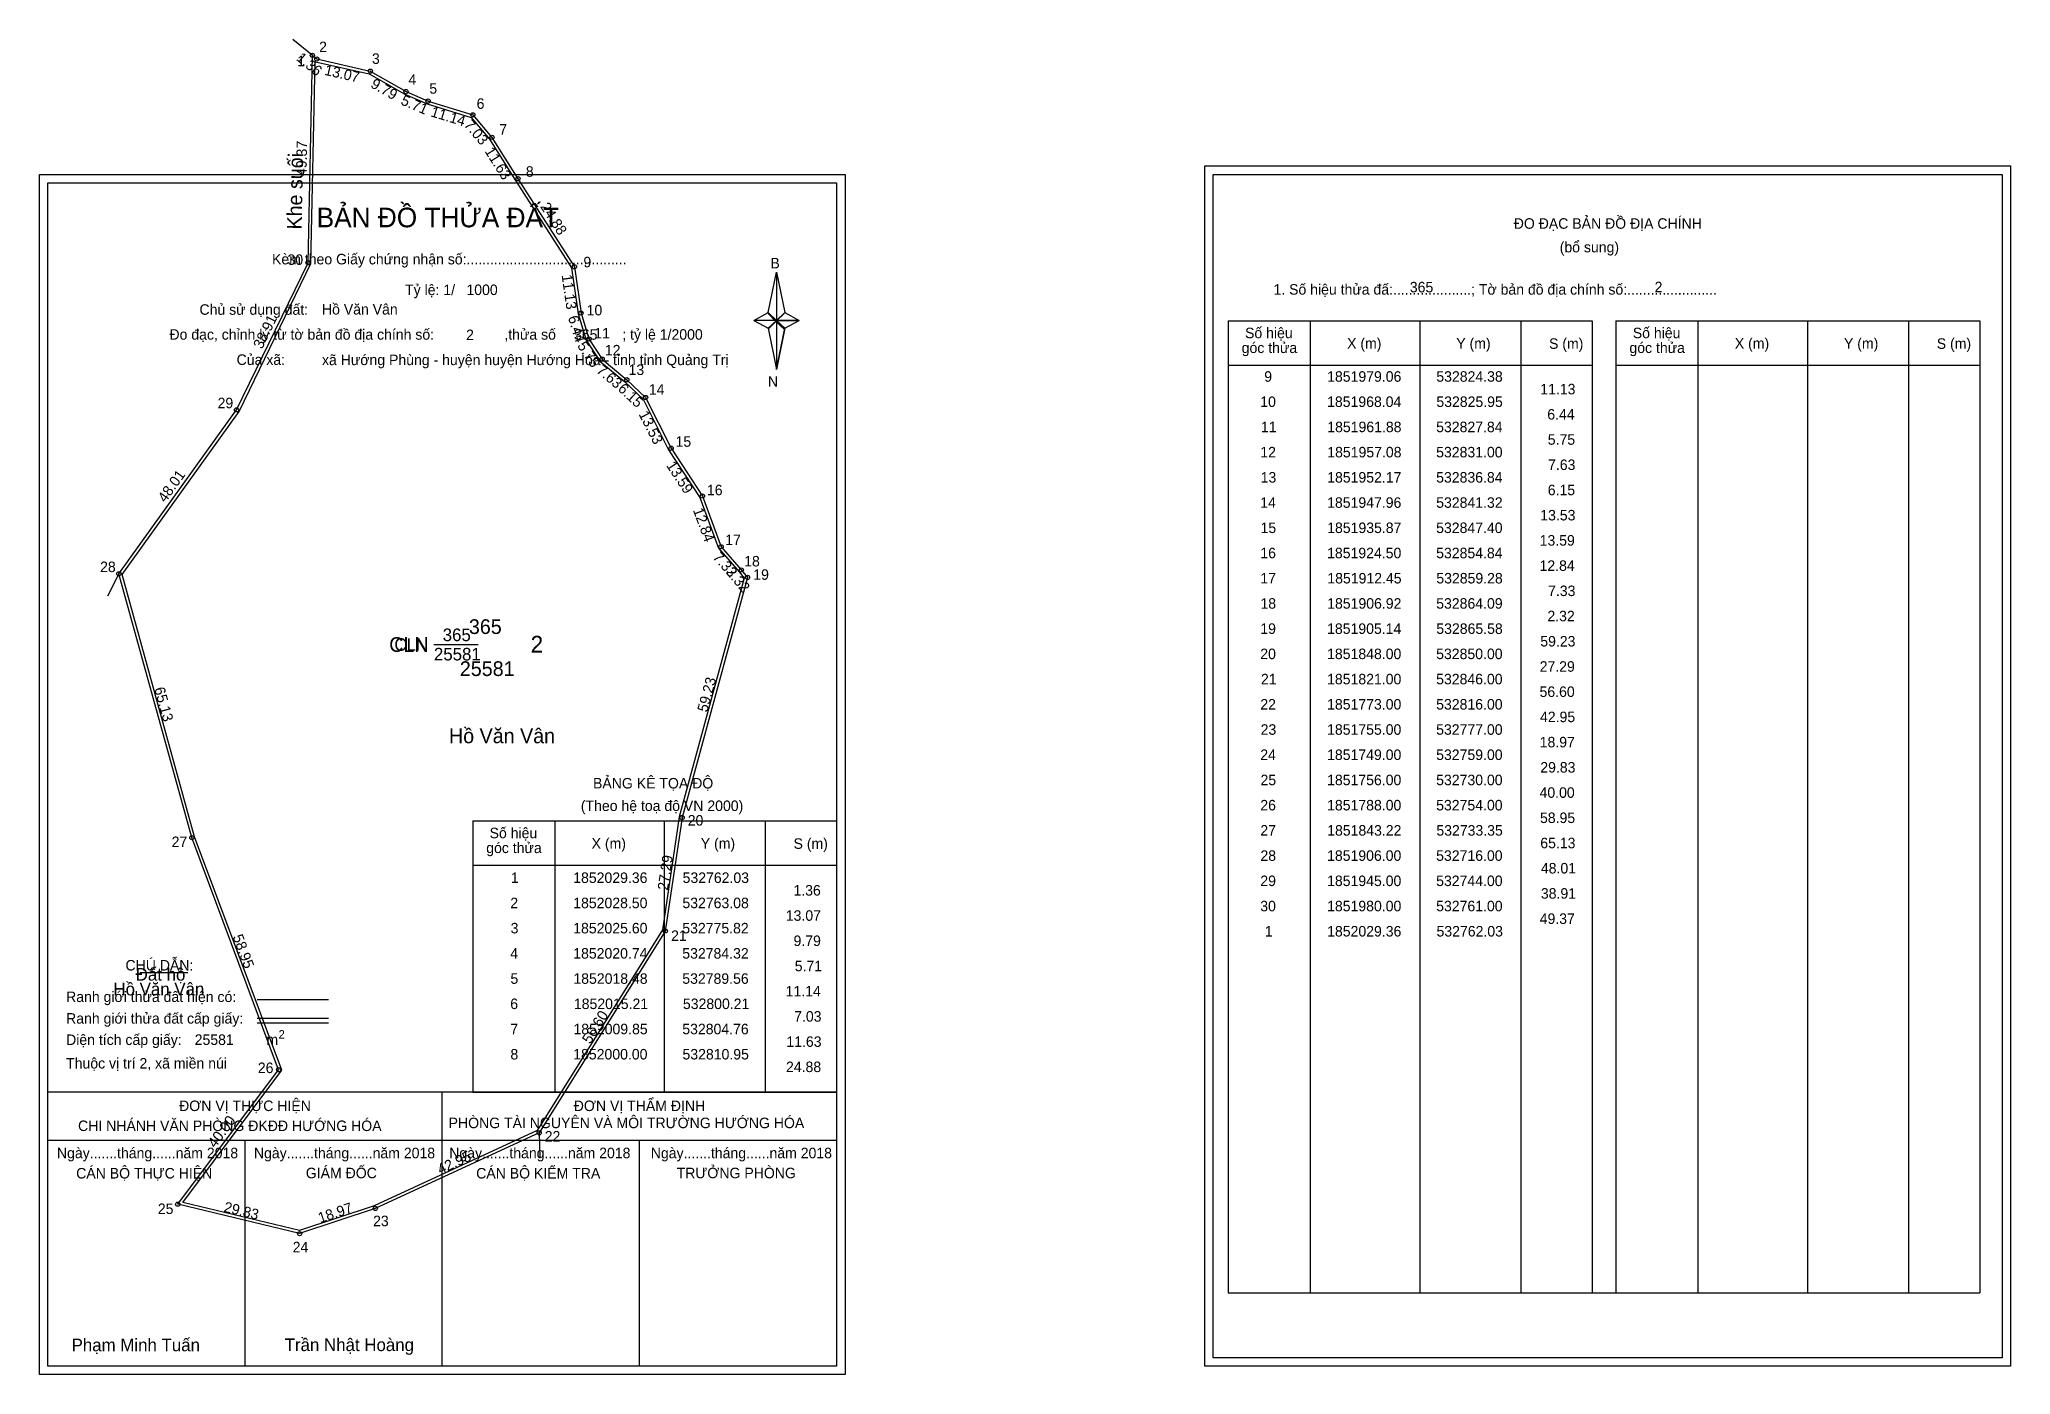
# Model space of a CAD drawing. Extents: x 532697 to 533166, y 1851715 to 1852033.
import ezdxf

# ---------------------------------------------------------------- set-up
doc = ezdxf.new("R2010")
doc.units = 0
for name, color, linetype in [('Level 1', 7, 'Continuous'), ('Level 10', 7, 'Continuous'), ('Level 11', 7, 'Continuous'), ('Level 13', 7, 'Continuous'), ('Level 2', 7, 'Continuous'), ('Level 22', 7, 'Continuous'), ('Level 27', 7, 'Continuous'), ('Level 3', 7, 'Continuous'), ('Level 36', 7, 'Continuous'), ('Level 4', 7, 'Continuous'), ('Level 49', 7, 'Continuous'), ('Level 5', 7, 'Continuous'), ('Level 53', 7, 'Continuous'), ('Level 55', 7, 'Continuous'), ('Level 6', 7, 'Continuous'), ('Level 63', 7, 'Continuous'), ('Level 7', 7, 'Continuous'), ('Level 9', 7, 'Continuous')]:
    doc.layers.add(name, color=color, linetype=linetype)

msp = doc.modelspace()

# ---------------------------------------------------------------- linework, layer by layer
at = {"layer": 'Level 1'}
for p, q in [((532699.09, 1851999.04), (532699.09, 1851999.04)), ((532976.41, 1852001.04), (532976.41, 1852001.04)), ((532870.51, 1851968.16), (532872.48, 1851977.8)), ((532872.48, 1851977.8), (532872.48, 1851966.28)), ((532872.48, 1851977.8), (532874.44, 1851968.16)), ((532867.06, 1851966.28), (532870.51, 1851968.16)), ((532870.51, 1851968.16), (532872.48, 1851966.28)), ((532872.33, 1851966.06), (532870.51, 1851967.94)), ((532872.48, 1851966.28), (532870.51, 1851964.44)), ((532872.33, 1851966.06), (532870.51, 1851964.22)), ((532870.51, 1851964.22), (532872.33, 1851966.06)), ((532874.3, 1851967.94), (532872.33, 1851966.06)), ((532872.33, 1851966.06), (532874.3, 1851967.94)), ((532874.3, 1851964.22), (532872.33, 1851966.06)), ((532874.44, 1851968.16), (532872.48, 1851966.28)), ((532872.48, 1851966.28), (532872.48, 1851954.58)), ((532872.48, 1851966.28), (532877.89, 1851966.28)), ((532872.48, 1851966.28), (532874.44, 1851964.44)), ((532874.44, 1851964.44), (532877.89, 1851966.28)), ((532979.94, 1851966.19), (533066.54, 1851966.19)), ((532999.53, 1851734.92), (532999.53, 1851966.19)), ((533025.6, 1851734.92), (533025.6, 1851966.19)), ((533049.58, 1851966.19), (533049.58, 1851734.92)), ((533066.54, 1851966.19), (533066.54, 1851734.92)), ((533072.2, 1851966.19), (533158.8, 1851966.19)), ((533091.79, 1851734.92), (533091.79, 1851966.19)), ((533117.86, 1851734.92), (533117.86, 1851966.19)), ((533141.83, 1851966.19), (533141.83, 1851734.92)), ((533158.8, 1851966.19), (533158.8, 1851734.92)), ((532870.51, 1851964.44), (532872.48, 1851954.58)), ((532874.44, 1851964.44), (532872.48, 1851954.58)), ((532979.94, 1851955.66), (533066.54, 1851955.66)), ((533072.2, 1851955.66), (533158.8, 1851955.66)), ((532800.18, 1851847.22), (532886.78, 1851847.22)), ((532819.77, 1851782.69), (532819.77, 1851847.22)), ((532845.84, 1851782.69), (532845.84, 1851847.22)), ((532869.81, 1851847.22), (532869.81, 1851782.69)), ((532800.18, 1851836.69), (532886.78, 1851836.69)), ((532721, 1851811.11), (532732.41, 1851811.11)), ((532748.87, 1851804.7), (532765.88, 1851804.7)), ((532748.87, 1851800.26), (532765.88, 1851800.26)), ((532748.87, 1851799.16), (532765.88, 1851799.16)), ((532805.91, 1851782.69), (532699.08, 1851782.69)), ((532886.78, 1851782.69), (532781.94, 1851782.69)), ((532792.93, 1851717.47), (532792.93, 1851782.69)), ((532800.18, 1851782.69), (532886.78, 1851782.69)), ((532886.78, 1851771.14), (532699.08, 1851771.14)), ((532746.01, 1851717.47), (532746.01, 1851771.14)), ((532839.86, 1851717.47), (532839.86, 1851771.14)), ((532979.94, 1851734.92), (533158.8, 1851734.92)), ((532886.78, 1851717.47), (532886.78, 1851717.47)), ((533164.11, 1851719.47), (533164.11, 1851719.47))]:
    msp.add_line(p, q, dxfattribs=at)
for points in [[(532870.51, 1851968.16), (532872.48, 1851977.8), (532872.48, 1851966.28)], [(532867.06, 1851966.28), (532870.51, 1851964.44), (532872.48, 1851966.28)], [(532872.48, 1851966.28), (532874.44, 1851968.16), (532877.89, 1851966.28)], [(532872.48, 1851966.28), (532872.48, 1851954.58), (532874.44, 1851964.44)]]:
    msp.add_lwpolyline(points, close=True, dxfattribs=at)
at = {"layer": 'Level 10'}
for p, q in [((532775.82, 1852025.6), (532784.32, 1852020.74)), ((532784.32, 1852020.74), (532789.56, 1852018.48))]:
    msp.add_line(p, q, dxfattribs=at)
for points in [[(532864.09, 1851906.92), (532865.58, 1851905.14), (532850, 1851848), (532846, 1851821), (532816, 1851773), (532777, 1851755), (532759, 1851749), (532730, 1851756), (532754, 1851788), (532733.35, 1851843.22), (532716, 1851906), (532744, 1851945), (532761, 1851980), (532762.03, 1852029.36), (532763.08, 1852028.5), (532775.82, 1852025.6), (532784.32, 1852020.74), (532789.56, 1852018.48), (532800.21, 1852015.21), (532804.76, 1852009.85), (532810.95, 1852000), (532824.38, 1851979.06), (532825.95, 1851968.04), (532827.84, 1851961.88), (532831, 1851957.08), (532836.84, 1851952.17), (532841.32, 1851947.96), (532847.4, 1851935.87), (532854.84, 1851924.5), (532859.28, 1851912.45)], [(532863.56, 1851906.47), (532864.81, 1851904.97), (532849.31, 1851848.14), (532845.33, 1851821.25), (532815.52, 1851773.55), (532776.74, 1851755.65), (532758.97, 1851749.73), (532731.2, 1851756.43), (532754.79, 1851787.89), (532734.02, 1851843.44), (532716.76, 1851905.86), (532744.6, 1851944.64), (532761.7, 1851979.83), (532762.7, 1852027.91), (532762.76, 1852027.85), (532775.56, 1852024.94), (532784.01, 1852020.11), (532789.32, 1852017.82), (532799.81, 1852014.6), (532804.19, 1852009.44), (532810.36, 1851999.62), (532823.71, 1851978.81), (532825.26, 1851967.89), (532827.2, 1851961.58), (532830.47, 1851956.61), (532836.37, 1851951.65), (532840.75, 1851947.53), (532846.79, 1851935.52), (532854.21, 1851924.18), (532858.67, 1851912.09)]]:
    msp.add_lwpolyline(points, close=True, dxfattribs=at)
at = {"layer": 'Level 11'}
for centre in [(532762.03, 1852029.36), (532763.08, 1852028.5), (532775.82, 1852025.6), (532784.32, 1852020.74), (532789.56, 1852018.48), (532800.21, 1852015.21), (532804.76, 1852009.85), (532810.95, 1852000), (532761, 1851980), (532824.38, 1851979.06), (532825.95, 1851968.04), (532827.84, 1851961.88), (532831, 1851957.08), (532836.84, 1851952.17), (532841.32, 1851947.96), (532744, 1851945), (532847.4, 1851935.87), (532854.84, 1851924.5), (532859.28, 1851912.45), (532716, 1851906), (532864.09, 1851906.92), (532864.09, 1851906.92), (532865.58, 1851905.14), (532850, 1851848), (532733.35, 1851843.22), (532846, 1851821), (532754, 1851788), (532816, 1851773), (532730, 1851756), (532777, 1851755), (532759, 1851749)]:
    msp.add_circle(centre, 0.5, dxfattribs=at)
at = {"layer": 'Level 27'}
for p, q in [((532762.03, 1852029.36), (532757.38, 1852033.15)), ((532716, 1851906), (532713.29, 1851900.65)), ((532816, 1851773), (532816.18, 1851767))]:
    msp.add_line(p, q, dxfattribs=at)
at = {"layer": 'Level 3'}
for p, q in [((532979.94, 1851966.19), (532979.94, 1851734.92)), ((533072.2, 1851966.19), (533072.2, 1851734.92)), ((532800.18, 1851847.22), (532800.18, 1851782.69))]:
    msp.add_line(p, q, dxfattribs=at)
at = {"layer": 'Level 63'}
for points in [[(532974.41, 1852003.04), (533166.11, 1852003.04), (533166.11, 1851717.47), (532974.41, 1851717.47)], [(532697.08, 1852001.04), (532888.78, 1852001.04), (532888.78, 1851715.47), (532697.08, 1851715.47)], [(532699.08, 1851999.04), (532886.78, 1851999.04), (532886.78, 1851717.47), (532699.08, 1851717.47)], [(532976.41, 1852001.04), (533164.11, 1852001.04), (533164.11, 1851719.47), (532976.41, 1851719.47)]]:
    msp.add_lwpolyline(points, close=True, dxfattribs=at)
at = {"layer": 'Level 9'}
msp.add_line((532790.94, 1851889.18), (532801.49, 1851889.18), dxfattribs=at)

# ---------------------------------------------------------------- texts
at = {"layer": 'Level 1'}
for s, height, p in [('BẢN ĐỒ THỬA ĐẤT', 4.6657, (532763.05, 1851988.45)), ('ĐO ĐẠC BẢN ĐỒ ĐỊA CHÍNH', 2.5, (533047.89, 1851988.1)), ('(bổ sung)', 2.5, (533058.83, 1851982.48)), ('Kèm theo Giấy chứng nhận số:.........................................', 2.5, (532752.43, 1851979.62)), ('B', 2.5, (532871.02, 1851978.68)), ('1. Số hiệu thửa đấ:....................; Tờ bản đồ địa chính số:.......................', 2.5, (532990.72, 1851972.42)), ('Chủ sử dụng đất:', 2.5, (532735.17, 1851967.63)), ('Đo đạc, chỉnh lý từ tờ bản đồ địa chính số:                  ,thửa số                 ; tỷ lệ 1/2000', 2.5, (532728.02, 1851961.7)), ('góc thửa', 2.5, (532983.16, 1851958.53)), ('Số hiệu', 2.5, (532983.96, 1851962.06)), ('X (m)', 2.5, (533008.24, 1851959.58)), ('Y (m)', 2.5, (533034.22, 1851959.58)), ('S (m)', 2.5, (533056.29, 1851959.53)), ('góc thửa', 2.5, (533075.42, 1851958.53)), ('Số hiệu', 2.5, (533076.22, 1851962.06)), ('X (m)', 2.5, (533100.5, 1851959.58)), ('Y (m)', 2.5, (533126.47, 1851959.58)), ('S (m)', 2.5, (533148.55, 1851959.53)), ('Của xã:', 2.5, (532744.01, 1851955.7)), ('N', 2.5, (532870.42, 1851950.51)), ('BẢNG KÊ TỌA ĐỘ', 2.5, (532828.81, 1851854.92)), ('(Theo hệ toạ độ VN 2000)', 2.5, (532825.91, 1851849.56)), ('Số hiệu', 2.5, (532804.2, 1851843.08)), ('góc thửa', 2.5, (532803.4, 1851839.55)), ('X (m)', 2.5, (532828.48, 1851840.61)), ('Y (m)', 2.5, (532854.45, 1851840.61)), ('S (m)', 2.5, (532876.53, 1851840.56)), ('CHÚ DẪN:', 2.5, (532717.56, 1851811.61)), ('Ranh giới thửa đất hiện có:', 2.5, (532703.43, 1851804.11)), ('Ranh giới thửa đất cấp giấy:', 2.5, (532703.43, 1851798.97)), ('Diện tích cấp giấy:', 2.5, (532703.43, 1851793.89)), ('2', 2, (532753.99, 1851795.42)), ('m', 2.5, (532751.09, 1851793.91)), ('Thuộc vị trí 2, xã miền núi', 2.5, (532703.43, 1851788.29)), ('ĐƠN VỊ THỰC HIỆN', 2.5, (532730.32, 1851778.17)), ('ĐƠN VỊ THẨM ĐỊNH', 2.5, (532824.22, 1851778.17)), ('CHI NHÁNH VĂN PHÒNG ĐKĐĐ HƯỚNG HÓA', 2.5, (532706.28, 1851773.41)), ('PHÒNG TÀI NGUYÊN VÀ MÔI TRƯỜNG HƯỚNG HÓA', 2.5, (532794.45, 1851774.1)), ('Ngày.......tháng......năm 2018', 2.5, (532701.25, 1851766.94)), ('Ngày.......tháng......năm 2018', 2.5, (532748.12, 1851766.94)), ('Ngày.......tháng......năm 2018', 2.5, (532794.6, 1851766.94)), ('Ngày.......tháng......năm 2018', 2.5, (532842.56, 1851766.94)), ('CÁN BỘ THỰC HIỆN', 2.5, (532705.83, 1851762.12)), ('GIÁM ĐỐC', 2.5, (532760.47, 1851762.18)), ('CÁN BỘ KIỂM TRA', 2.5, (532801.01, 1851762.12)), ('TRƯỞNG PHÒNG', 2.5, (532848.7, 1851762.18)), ('Phạm Minh Tuấn', 3, (532704.74, 1851721.01)), ('Trần Nhật Hoàng', 3, (532755.44, 1851721.06))]:
    msp.add_text(s, height=height, dxfattribs=at).set_placement(p)
at = {"layer": 'Level 11'}
msp.add_text('Tỷ lệ: 1/', height=2.5, dxfattribs=at).set_placement((532784.09, 1851972.31))
at = {"layer": 'Level 13'}
for s, p in [('CLN', (532781.55, 1851887.68)), ('365', (532793.04, 1851889.98)), ('25581', (532790.95, 1851885.38))]:
    msp.add_text(s, height=3, dxfattribs=at).set_placement(p)
at = {"layer": 'Level 2'}
msp.add_text('Hồ Văn Vân', height=3.5, dxfattribs=at).set_placement((532794.54, 1851865.7))
at = {"layer": 'Level 22'}
msp.add_text('Khe suối', height=3.5, rotation=88.8065, dxfattribs=at).set_placement((532759.48, 1851987.89))
at = {"layer": 'Level 3'}
msp.add_text('CLN', height=3.5, dxfattribs=at).set_placement((532780.31, 1851887.43))
at = {"layer": 'Level 36'}
for s, p in [('Đất hộ', (532719.99, 1851809.2)), ('Hồ Văn Vân', (532714.69, 1851805.7))]:
    msp.add_text(s, height=3, dxfattribs=at).set_placement(p)
at = {"layer": 'Level 4'}
msp.add_text('365', height=3.5, dxfattribs=at).set_placement((532799.28, 1851891.68))
at = {"layer": 'Level 49'}
for s, rotation, p in [('1.36', 320.6809, (532758.02, 1852028.38)), ('13.07', 347.1763, (532764.75, 1852024.74)), ('9.79', 330.2406, (532775.69, 1852021.87)), ('5.71', 336.6696, (532782.87, 1852017.77)), ('11.14', 342.9313, (532790.01, 1852014.89)), ('7.03', 310.3273, (532797.98, 1852012.74)), ('49.37', 88.8046, (532760.63, 1852000.63)), ('11.63', 302.1463, (532802.93, 1852006.56)), ('24.88', 302.6743, (532816.15, 1851993.37)), ('11.13', 278.1083, (532821.33, 1851977.05)), ('38.91', 64.0935, (532750.06, 1851959.32)), ('6.44', 287.057, (532822.81, 1851967.02)), ('5.75', 303.3582, (532824.95, 1851960.26)), ('7.63', 319.9444, (532829.44, 1851954.08)), ('6.15', 316.7796, (532834.55, 1851949.79)), ('13.53', 296.6976, (532839.61, 1851944.01)), ('13.59', 303.1989, (532846.13, 1851931.79)), ('48.01', 54.3236, (532727.06, 1851922.78)), ('12.84', 290.2271, (532852.55, 1851921.17)), ('7.33', 311.0168, (532857.18, 1851909.84)), ('2.32', 309.932, (532860.28, 1851906.33)), ('59.23', 74.7483, (532855.97, 1851872.92)), ('65.13', 285.4488, (532724.38, 1851878.68)), ('27.29', 81.573, (532846.61, 1851830.58)), ('58.95', 290.5037, (532743.01, 1851819.67)), ('56.60', 57.9946, (532828.15, 1851793.96)), ('40.00', 53.1301, (532738.91, 1851769.21)), ('42.95', 24.7751, (532792.5, 1851763.04)), ('29.83', 346.4296, (532740.8, 1851754.22)), ('18.97', 18.4349, (532763.88, 1851751.47))]:
    msp.add_text(s, height=2.5, rotation=rotation, dxfattribs=at).set_placement(p)
at = {"layer": 'Level 5'}
msp.add_text('25581', height=3.5, dxfattribs=at).set_placement((532797.12, 1851881.68))
at = {"layer": 'Level 53'}
for s, p in [('9', (532988.52, 1851951.7)), ('1851979.06', (533003.49, 1851951.7)), ('532824.38', (533029.47, 1851951.7)), ('10', (532987.58, 1851945.7)), ('1851968.04', (533003.48, 1851945.7)), ('532825.95', (533029.48, 1851945.7)), ('11.13', (533054.21, 1851948.7)), ('11', (532987.74, 1851939.7)), ('1851961.88', (533003.52, 1851939.7)), ('532827.84', (533029.43, 1851939.7)), ('6.44', (533055.88, 1851942.7)), ('5.75', (533055.99, 1851936.7)), ('12', (532987.59, 1851933.7)), ('1851957.08', (533003.52, 1851933.7)), ('532831.00', (533029.43, 1851933.7)), ('7.63', (533056.06, 1851930.7)), ('13', (532987.67, 1851927.7)), ('1851952.17', (533003.5, 1851927.7)), ('532836.84', (533029.43, 1851927.7)), ('14', (532987.58, 1851921.7)), ('1851947.96', (533003.49, 1851921.7)), ('532841.32', (533029.44, 1851921.7)), ('6.15', (533055.99, 1851924.7)), ('13.53', (533054.21, 1851918.7)), ('15', (532987.64, 1851915.7)), ('1851935.87', (533003.5, 1851915.7)), ('532847.40', (533029.43, 1851915.7)), ('13.59', (533054.06, 1851912.7)), ('16', (532987.59, 1851909.7)), ('1851924.50', (533003.48, 1851909.7)), ('532854.84', (533029.43, 1851909.7)), ('12.84', (533054.03, 1851906.7)), ('17', (532987.6, 1851903.7)), ('1851912.45', (533003.54, 1851903.7)), ('532859.28', (533029.47, 1851903.7)), ('18', (532987.62, 1851897.7)), ('1851906.92', (533003.5, 1851897.7)), ('532864.09', (533029.44, 1851897.7)), ('7.33', (533056.06, 1851900.7)), ('2.32', (533055.9, 1851894.7)), ('19', (532987.59, 1851891.7)), ('1851905.14', (533003.48, 1851891.7)), ('532865.58', (533029.47, 1851891.7)), ('59.23', (533054.21, 1851888.7)), ('20', (532987.58, 1851885.7)), ('1851848.00', (533003.48, 1851885.7)), ('532850.00', (533029.43, 1851885.7)), ('21', (532987.74, 1851879.7)), ('1851821.00', (533003.48, 1851879.7)), ('532846.00', (533029.43, 1851879.7)), ('27.29', (533054.06, 1851882.7)), ('56.60', (533054.03, 1851876.7)), ('22', (532987.59, 1851873.7)), ('1851773.00', (533003.48, 1851873.7)), ('532816.00', (533029.43, 1851873.7)), ('42.95', (533054.14, 1851870.7)), ('23', (532987.67, 1851867.7)), ('1851755.00', (533003.48, 1851867.7)), ('532777.00', (533029.43, 1851867.7)), ('18.97', (533054.07, 1851864.7)), ('24', (532987.58, 1851861.7)), ('1851749.00', (533003.48, 1851861.7)), ('532759.00', (533029.43, 1851861.7)), ('25', (532987.64, 1851855.7)), ('1851756.00', (533003.48, 1851855.7)), ('532730.00', (533029.43, 1851855.7)), ('29.83', (533054.21, 1851858.7)), ('40.00', (533054.03, 1851852.7)), ('26', (532987.59, 1851849.7)), ('1851788.00', (533003.48, 1851849.7)), ('532754.00', (533029.43, 1851849.7)), ('58.95', (533054.14, 1851846.7)), ('27', (532987.6, 1851843.7)), ('1851843.22', (533003.5, 1851843.7)), ('532733.35', (533029.48, 1851843.7)), ('28', (532987.62, 1851837.7)), ('1851906.00', (533003.48, 1851837.7)), ('532716.00', (533029.43, 1851837.7)), ('65.13', (533054.21, 1851840.7)), ('1', (532809.28, 1851832.44)), ('1852029.36', (532824.1, 1851832.44)), ('532762.03', (532850.13, 1851832.44)), ('29', (532987.59, 1851831.7)), ('1851945.00', (533003.48, 1851831.7)), ('532744.00', (533029.43, 1851831.7)), ('48.01', (533054.35, 1851834.7)), ('1.36', (532876.5, 1851829.44)), ('38.91', (533054.35, 1851828.7)), ('2', (532809.13, 1851826.44)), ('1852028.50', (532824.1, 1851826.44)), ('532763.08', (532850.08, 1851826.44)), ('13.07', (532874.68, 1851823.44)), ('30', (532987.58, 1851825.7)), ('1851980.00', (533003.48, 1851825.7)), ('532761.00', (533029.43, 1851825.7)), ('49.37', (533054.07, 1851822.7)), ('3', (532809.21, 1851820.44)), ('1852025.60', (532824.1, 1851820.44)), ('532775.82', (532850.05, 1851820.44)), ('1', (532988.66, 1851819.7)), ('1852029.36', (533003.49, 1851819.7)), ('532762.03', (533029.52, 1851819.7)), ('4', (532809.12, 1851814.44)), ('1852020.74', (532824.1, 1851814.44)), ('532784.32', (532850.05, 1851814.44)), ('9.79', (532876.52, 1851817.44)), ('5', (532809.17, 1851808.44)), ('1852018.48', (532824.14, 1851808.44)), ('532789.56', (532850.05, 1851808.44)), ('5.71', (532876.81, 1851811.44)), ('11.14', (532874.64, 1851805.44)), ('6', (532809.12, 1851802.44)), ('1852015.21', (532824.26, 1851802.44)), ('532800.21', (532850.2, 1851802.44)), ('7.03', (532876.67, 1851799.44)), ('7', (532809.13, 1851796.44)), ('1852009.85', (532824.15, 1851796.44)), ('532804.76', (532850.05, 1851796.44)), ('8', (532809.16, 1851790.44)), ('1852000.00', (532824.1, 1851790.44)), ('532810.95', (532850.1, 1851790.44)), ('11.63', (532874.82, 1851793.44)), ('24.88', (532874.73, 1851787.44))]:
    msp.add_text(s, height=2.5, dxfattribs=at).set_placement(p)
at = {"layer": 'Level 55'}
for s, height, p in [('1', 0.4, (532761.92, 1852029.36)), ('0', 0.11, (532761.99, 1852029.25)), ('0', 0.11, (532761.99, 1852029.25)), ('0', 0.11, (532761.99, 1852029.25)), ('2', 0.4, (532762.94, 1852028.5)), ('0', 0.11, (532763.04, 1852028.39)), ('0', 0.11, (532763.04, 1852028.39)), ('3', 0.4, (532775.7, 1852025.6)), ('0', 0.11, (532775.78, 1852025.49)), ('0', 0.11, (532775.78, 1852025.49)), ('4', 0.4, (532784.18, 1852020.74)), ('0', 0.11, (532784.28, 1852020.63)), ('0', 0.11, (532784.28, 1852020.63)), ('5', 0.4, (532789.43, 1852018.48)), ('0', 0.11, (532789.52, 1852018.37)), ('0', 0.11, (532789.52, 1852018.37)), ('6', 0.4, (532800.07, 1852015.21)), ('0', 0.11, (532800.17, 1852015.1)), ('0', 0.11, (532800.17, 1852015.1)), ('7', 0.4, (532804.63, 1852009.85)), ('0', 0.11, (532804.72, 1852009.74)), ('0', 0.11, (532804.72, 1852009.74)), ('8', 0.4, (532810.82, 1852000)), ('0', 0.11, (532810.91, 1851999.89)), ('0', 0.11, (532810.91, 1851999.89)), ('30', 0.4, (532760.72, 1851980)), ('0', 0.11, (532760.96, 1851979.89)), ('9', 0.4, (532824.24, 1851979.06)), ('0', 0.11, (532824.34, 1851978.95)), ('0', 0.11, (532824.34, 1851978.95)), ('10', 0.4, (532825.67, 1851968.04)), ('0', 0.11, (532825.91, 1851967.93)), ('0', 0.11, (532825.91, 1851967.93)), ('11', 0.4, (532827.58, 1851961.88)), ('0', 0.11, (532827.8, 1851961.77)), ('0', 0.11, (532827.8, 1851961.77)), ('12', 0.4, (532830.72, 1851957.08)), ('0', 0.11, (532830.96, 1851956.97)), ('0', 0.11, (532830.96, 1851956.97)), ('13', 0.4, (532836.57, 1851952.17)), ('0', 0.11, (532836.8, 1851952.06)), ('0', 0.11, (532836.8, 1851952.06)), ('14', 0.4, (532841.03, 1851947.96)), ('0', 0.11, (532841.28, 1851947.85)), ('0', 0.11, (532841.28, 1851947.85)), ('29', 0.4, (532743.72, 1851945)), ('0', 0.11, (532743.96, 1851944.89)), ('15', 0.4, (532847.12, 1851935.87)), ('0', 0.11, (532847.36, 1851935.76)), ('0', 0.11, (532847.36, 1851935.76)), ('16', 0.4, (532854.56, 1851924.5)), ('0', 0.11, (532854.8, 1851924.39)), ('0', 0.11, (532854.8, 1851924.39)), ('17', 0.4, (532859, 1851912.45)), ('0', 0.11, (532859.24, 1851912.34)), ('0', 0.11, (532859.24, 1851912.34)), ('28', 0.4, (532715.72, 1851906)), ('0', 0.11, (532715.96, 1851905.89)), ('0', 0.11, (532715.96, 1851905.89)), ('0', 0.11, (532715.96, 1851905.89)), ('18', 0.4, (532863.81, 1851906.92)), ('0', 0.11, (532864.05, 1851906.81)), ('0', 0.11, (532864.05, 1851906.81)), ('19', 0.4, (532865.3, 1851905.14)), ('0', 0.11, (532865.54, 1851905.03)), ('0', 0.11, (532865.54, 1851905.03)), ('20', 0.4, (532849.72, 1851848)), ('27', 0.4, (532733.07, 1851843.22)), ('0', 0.11, (532849.96, 1851847.89)), ('0', 0.11, (532849.96, 1851847.89)), ('0', 0.11, (532733.31, 1851843.11)), ('0', 0.11, (532733.31, 1851843.11)), ('21', 0.4, (532845.74, 1851821)), ('0', 0.11, (532845.96, 1851820.89)), ('0', 0.11, (532845.96, 1851820.89)), ('26', 0.4, (532753.72, 1851788)), ('0', 0.11, (532753.96, 1851787.89)), ('0', 0.11, (532753.96, 1851787.89)), ('22', 0.4, (532815.72, 1851773)), ('0', 0.11, (532815.96, 1851772.89)), ('0', 0.11, (532815.96, 1851772.89)), ('0', 0.11, (532815.96, 1851772.89)), ('0', 0.11, (532815.96, 1851772.89)), ('25', 0.4, (532729.72, 1851756)), ('0', 0.11, (532729.96, 1851755.89)), ('0', 0.11, (532729.96, 1851755.89)), ('23', 0.4, (532776.73, 1851755)), ('0', 0.11, (532776.96, 1851754.89)), ('0', 0.11, (532776.96, 1851754.89)), ('24', 0.4, (532758.71, 1851749)), ('0', 0.11, (532758.96, 1851748.89)), ('0', 0.11, (532758.96, 1851748.89))]:
    msp.add_text(s, height=height, dxfattribs=at).set_placement(p)
at = {"layer": 'Level 6'}
for s, p in [('1000', (532798.69, 1851972.33)), ('365', (533023.17, 1851972.96)), ('2', (533081.41, 1851972.98)), ('Hồ Văn Vân', (532764.31, 1851967.69)), ('2', (532798.61, 1851961.61)), ('365', (532824.28, 1851961.69)), ('xã Hướng Phùng - huyện huyện Hướng Hóa - tỉnh tỉnh Quảng Trị', (532764.32, 1851955.65)), ('25581', (532734.03, 1851793.9))]:
    msp.add_text(s, height=2.5, dxfattribs=at).set_placement(p)
at = {"layer": 'Level 7'}
msp.add_text('2', height=4, dxfattribs=at).set_placement((532813.97, 1851887.24))
at = {"layer": 'Level 9'}
for s, p in [('2', (532763.64, 1852030.12)), ('1', (532758.43, 1852026.77)), ('3', (532776.21, 1852027.33)), ('4', (532784.89, 1852022.35)), ('5', (532789.86, 1852020.23)), ('6', (532801.12, 1852016.63)), ('7', (532806.5, 1852010.49)), ('8', (532812.83, 1852000.47)), ('30', (532756.11, 1851979.5)), ('9', (532826.53, 1851978.92)), ('10', (532827.29, 1851967.49)), ('11', (532829.11, 1851961.99)), ('12', (532831.62, 1851957.96)), ('13', (532837.27, 1851953.31)), ('29', (532739.48, 1851945.39)), ('14', (532842.1, 1851948.62)), ('15', (532848.45, 1851936.22)), ('16', (532855.92, 1851924.69)), ('17', (532860.27, 1851912.83)), ('18', (532864.78, 1851907.75)), ('28', (532711.52, 1851906.41)), ('19', (532866.94, 1851904.57)), ('20', (532851.35, 1851846.09)), ('27', (532728.54, 1851840.98)), ('21', (532847.38, 1851818.64)), ('26', (532749.06, 1851787.21)), ('22', (532817.32, 1851770.91)), ('25', (532725.26, 1851753.67)), ('23', (532776.48, 1851750.77)), ('24', (532757.35, 1851744.55))]:
    msp.add_text(s, height=2.5, dxfattribs=at).set_placement(p)

doc.saveas('drawing.dxf')
